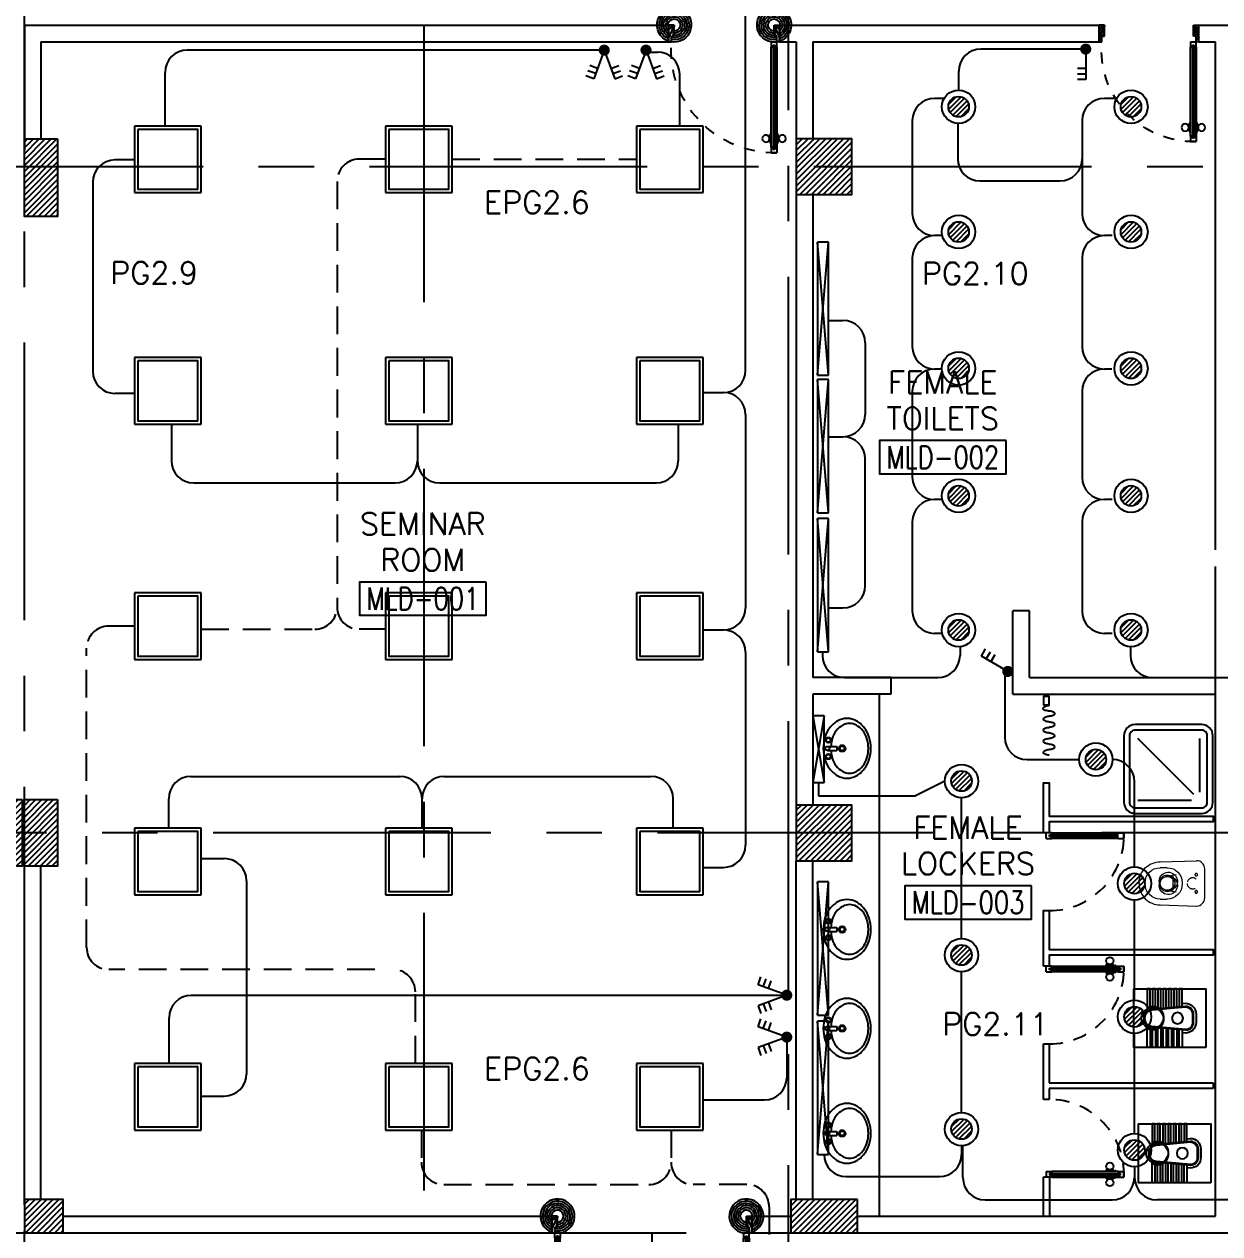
# Model space of a CAD drawing. Extents: x -10 to 91, y -4 to 87.
# Drawn here: x 55.58 to 66.35, y 42.1 to 52.99 of the extents above; entities that cross this region are included whole.
import ezdxf
from ezdxf.enums import TextEntityAlignment as Align

# ---------------------------------------------------------------- set-up
doc = ezdxf.new("R2010")
doc.units = 0
doc.header["$MEASUREMENT"] = 0
for name, pattern in [('CENTERX2', [4, 2.5, -0.5, 0.5, -0.5]), ('HIDDEN', [0.375, 0.25, -0.125]), ('HIDDEN2', [0.1875, 0.125, -0.0625])]:
    doc.linetypes.add(name, pattern=pattern)
doc.layers.get('0').update_dxf_attribs({"linetype": 'CONTINUOUS'})
for name, color, linetype in [('AXES', 11, 'CENTERX2'), ('COL', 11, 'CONTINUOUS'), ('CURT', 11, 'CONTINUOUS'), ('DOOR', 11, 'CONTINUOUS'), ('E-CLINE', 2, 'CONTINUOUS'), ('E-HLINE', 2, 'HIDDEN'), ('E-LITE', 4, 'CONTINUOUS'), ('E-SWITCH', 4, 'CONTINUOUS'), ('E-TRXT', 4, 'CONTINUOUS'), ('EJ', 11, 'CONTINUOUS'), ('FIX', 11, 'CONTINUOUS'), ('HAT', 11, 'CONTINUOUS'), ('PART', 11, 'CONTINUOUS'), ('RM-BOX', 11, 'CONTINUOUS'), ('RM-NAME', 11, 'CONTINUOUS'), ('RM-NO', 11, 'CONTINUOUS'), ('WALL', 11, 'CONTINUOUS')]:
    doc.layers.add(name, color=color, linetype=linetype)
doc.styles.add('ROMANS', font='ROMANS.shx', dxfattribs={"width": 0.6})

# ---------------------------------------------------------------- blocks, each defined once
blk = doc.blocks.new('A$C272A55A0')
at = {"layer": 'DOOR', "color": 0, "linetype": 'ByBlock'}
for p, q in [((0, 900), (0, 1050)), ((50, 1050), (0, 1050)), ((50, 950), (50, 1050)), ((1750, 950), (1750, 1050)), ((1750, 1050), (1800, 1050)), ((1800, 1050), (1800, 900)), ((0, 900), (25, 900)), ((25, 950), (50, 950)), ((25, 900), (25, 950)), ((75, 900), (25, 900)), ((25, 850), (25, 900)), ((75, 900), (75, 850)), ((1725, 900), (1775, 900)), ((1725, 900), (1725, 850)), ((1775, 950), (1750, 950)), ((1775, 900), (1775, 950)), ((1800, 900), (1775, 900)), ((1775, 850), (1775, 900)), ((42, 850), (25, 850)), ((58, 870), (42, 870)), ((42, 870), (42, 850)), ((58, 850), (58, 870)), ((75, 850), (58, 850)), ((1725, 850), (1742, 850)), ((1742, 870), (1758, 870)), ((1742, 850), (1742, 870)), ((1758, 870), (1758, 850)), ((1758, 850), (1775, 850)), ((1718, 160), (1709, 160)), ((1709, 95), (1709, 160)), ((1725, 173), (1718, 173)), ((1718, 173), (1718, 83)), ((1718, 95), (1718, 160)), ((1775, 173), (1782, 173)), ((1782, 173), (1782, 83)), ((1782, 160), (1791, 160)), ((1782, 95), (1782, 160)), ((1791, 95), (1791, 160)), ((25, 50), (42, 50)), ((25, 50), (25, 0)), ((25, 0), (75, 0)), ((75, 0), (25, 0)), ((42, 50), (42, 30)), ((42, 30), (58, 30)), ((58, 50), (75, 50)), ((58, 50), (58, 30)), ((75, 50), (75, 0)), ((1718, 95), (1709, 95)), ((1725, 83), (1718, 83)), ((1742, 50), (1725, 50)), ((1725, 50), (1725, 0)), ((1775, 0), (1725, 0)), ((1725, 0), (1775, 0)), ((1742, 50), (1742, 30)), ((1758, 30), (1742, 30)), ((1775, 50), (1758, 50)), ((1758, 50), (1758, 30)), ((1775, 83), (1782, 83)), ((1775, 50), (1775, 0)), ((1782, 95), (1791, 95))]:
    blk.add_line(p, q, dxfattribs=at)
at = {"layer": 'DOOR', "color": 9, "linetype": 'ByBlock'}
for p, q in [((50, 1050), (0, 1010)), ((50, 1050), (0, 937)), ((50, 1050), (37, 950)), ((1750, 1050), (1800, 1010)), ((1750, 1050), (1800, 937)), ((1750, 1050), (1763, 950))]:
    blk.add_line(p, q, dxfattribs=at)
at = {"layer": 'DOOR', "linetype": 'ByBlock'}
for p, q in [((25, 850), (25, 50)), ((42, 850), (42, 50)), ((58, 850), (58, 50)), ((75, 50), (75, 850)), ((1725, 50), (1725, 850)), ((1742, 850), (1742, 50)), ((1758, 850), (1758, 50)), ((1775, 850), (1775, 50))]:
    blk.add_line(p, q, dxfattribs=at)
at = {"layer": 'DOOR', "color": 0, "linetype": 'ByBlock'}
for centre in [(1676, 128), (1824, 128)]:
    blk.add_circle(centre, 32.4, dxfattribs=at)
at = {"layer": 'DOOR', "color": 9, "linetype": 'ByBlock'}
for centre, radius, start, end in [((50, 1050), 54.4, 203.2074, 270), ((50, 1050), 74.4, 227.7764, 270), ((50, 1050), 34.4, 180, 270), ((50, 1050), 14.4, 180, 270), ((1750, 1050), 14.4, 270, 0), ((1750, 1050), 34.4, 270, 0), ((1750, 1050), 54.4, 270, 336.7926), ((1750, 1050), 74.4, 270, 312.2236), ((50, 1050), 94.4, 238.0182, 270), ((50, 1050), 114, 244.0838, 257.3774), ((50, 1050), 134, 248.1598, 259.28), ((50, 1050), 154, 251.1053, 256.2858), ((1750, 1050), 94.4, 270, 301.9818), ((1750, 1050), 114, 282.6226, 295.9162), ((1750, 1050), 134, 280.72, 291.8402), ((1750, 1050), 154, 283.7142, 288.8947)]:
    blk.add_arc(centre, radius, start, end, dxfattribs=at)
at = {"layer": 'DOOR', "linetype": 'HIDDEN', "ltscale": 0.5}
for centre, start, end in [((50, 851), 268.3174, 3.2965), ((1750, 851), 176.7035, 271.6826)]:
    blk.add_arc(centre, 851, start, end, dxfattribs=at)
at = {"layer": 'WALL', "linetype": 'ByBlock'}
blk.add_line((1800, 900), (1800, 1050), dxfattribs=at)
blk = doc.blocks.new('RM1')
at = {"layer": 'RM-BOX'}
blk.add_lwpolyline([(570, -200), (-570, -200), (-570, -500), (570, -500)], close=True, dxfattribs=at)
at = {"layer": 'RM-NAME', "style": 'ROMANS'}
for tag, p in [('ROOMNAME1', (0, 324)), ('ROOMNAME2', (0, 0))]:
    blk.add_attdef(tag, text='', height=200, dxfattribs=at).set_placement(p, align=Align.MIDDLE)
at = {"layer": 'RM-NO', "style": 'ROMANS', "width": 0.8}
blk.add_attdef('ROOMNO', text='', height=200, dxfattribs=at).set_placement((0, -350), align=Align.MIDDLE)
blk = doc.blocks.new('A$C24ED45A6')
at = {"layer": 'DOOR', "color": 0, "linetype": 'ByBlock'}
for p, q in [((925, 1100), (925, 1150)), ((925, 1150), (975, 1150)), ((975, 1150), (925, 1150)), ((942, 1100), (925, 1100)), ((942, 1100), (942, 1120)), ((958, 1120), (942, 1120)), ((958, 1100), (958, 1120)), ((975, 1100), (958, 1100)), ((975, 1100), (975, 1150)), ((909, 1055), (909, 990)), ((918, 1055), (909, 1055)), ((918, 990), (909, 990)), ((918, 978), (918, 1068)), ((925, 1068), (918, 1068)), ((918, 1055), (918, 990)), ((975, 1068), (982, 1068)), ((982, 978), (982, 1068)), ((982, 1055), (982, 990)), ((982, 1055), (991, 1055)), ((982, 990), (991, 990)), ((991, 1055), (991, 990)), ((925, 978), (918, 978)), ((975, 978), (982, 978)), ((0, 0), (0, 150)), ((0, 150), (25, 150)), ((25, 150), (25, 100)), ((925, 150), (925, 200)), ((925, 200), (942, 200)), ((925, 150), (975, 150)), ((942, 200), (942, 180)), ((942, 180), (958, 180)), ((958, 180), (958, 200)), ((958, 200), (975, 200)), ((975, 200), (975, 150)), ((1000, 150), (975, 150)), ((975, 150), (975, 100)), ((1000, 150), (1000, 0)), ((50, 0), (0, 0)), ((25, 100), (50, 100)), ((50, 100), (50, 0)), ((975, 100), (950, 100)), ((950, 100), (950, 0)), ((950, 0), (1000, 0))]:
    blk.add_line(p, q, dxfattribs=at)
at = {"layer": 'DOOR', "linetype": 'ByBlock'}
for p, q in [((925, 1100), (925, 200)), ((942, 200), (942, 1100)), ((958, 200), (958, 1100)), ((975, 200), (975, 1100))]:
    blk.add_line(p, q, dxfattribs=at)
at = {"layer": 'DOOR', "color": 9, "linetype": 'ByBlock'}
for p, q in [((50, 0), (0, 114)), ((950, 0), (1000, 114)), ((50, 0), (0, 40)), ((50, 0), (37, 100)), ((950, 0), (963, 100)), ((950, 0), (1000, 40))]:
    blk.add_line(p, q, dxfattribs=at)
at = {"layer": 'DOOR', "color": 0, "linetype": 'ByBlock'}
for centre in [(876, 1023), (1024, 1023)]:
    blk.add_circle(centre, 32.4, dxfattribs=at)
at = {"layer": 'DOOR', "linetype": 'HIDDEN', "ltscale": 0.5}
blk.add_arc((950, 222), 928, 88.456, 184.4816, dxfattribs=at)
at = {"layer": 'DOOR', "color": 9, "linetype": 'ByBlock'}
for centre, radius, start, end in [((50, 0), 154, 103.7142, 108.8947), ((50, 0), 134, 100.72, 111.8402), ((50, 0), 114, 102.6226, 115.9162), ((950, 0), 134, 68.1598, 79.28), ((950, 0), 114, 64.0838, 77.3774), ((950, 0), 154, 71.1053, 76.2858), ((50, 0), 94.4, 90, 121.9818), ((50, 0), 74.4, 90, 132.2236), ((50, 0), 54.4, 90, 156.7926), ((50, 0), 34.4, 90, 180), ((50, 0), 14.4, 90, 180), ((950, 0), 94.4, 58.0182, 90), ((950, 0), 74.4, 47.7764, 90), ((950, 0), 54.4, 23.2074, 90), ((950, 0), 34.4, 0, 90), ((950, 0), 14.4, 0, 90)]:
    blk.add_arc(centre, radius, start, end, dxfattribs=at)
at = {"layer": 'WALL'}
blk.add_line((1000, 0), (1000, 150), dxfattribs=at)
blk = doc.blocks.new('DOOR90')
at = {"layer": 'DOOR', "color": 7, "linetype": 'ByBlock'}
for p, q in [((-150, 0), (0, 0)), ((-150, 0), (-150, -25)), ((0, -50), (-114, 0)), ((0, -50), (-40, 0)), ((0, -50), (0, 0)), ((-1000, -25), (-1050, -25)), ((-1050, -75), (-1050, -25)), ((-1050, -25), (-1050, -75)), ((-1000, -75), (-1050, -75)), ((-1000, -42), (-1020, -42)), ((-1020, -42), (-1020, -58)), ((-1000, -58), (-1020, -58)), ((-1000, -25), (-1000, -42)), ((-1000, -58), (-1000, -75)), ((-878, -18), (-968, -18)), ((-968, -25), (-968, -18)), ((-968, -75), (-968, -82)), ((-878, -82), (-968, -82)), ((-955, -9), (-890, -9)), ((-955, -18), (-955, -9)), ((-955, -18), (-890, -18)), ((-955, -82), (-890, -82)), ((-955, -82), (-955, -91)), ((-955, -91), (-890, -91)), ((-890, -18), (-890, -9)), ((-890, -82), (-890, -91)), ((-878, -25), (-878, -18)), ((-878, -75), (-878, -82)), ((-200, -25), (-150, -25)), ((-200, -42), (-200, -25)), ((-180, -42), (-200, -42)), ((-200, -58), (-180, -58)), ((-200, -75), (-200, -58)), ((-150, -75), (-200, -75)), ((-180, -58), (-180, -42)), ((-150, -25), (-100, -25)), ((-150, -75), (-150, -25)), ((-100, -25), (-100, -50)), ((0, -50), (-100, -37)), ((-100, -50), (0, -50)), ((0, -850), (-114, -900)), ((-100, -875), (-100, -850)), ((0, -850), (-100, -863)), ((-100, -850), (0, -850)), ((0, -850), (-40, -900)), ((0, -850), (0, -900)), ((-150, -875), (-100, -875)), ((-150, -900), (-150, -875)), ((-150, -900), (0, -900)), ((0, -900), (-150, -900))]:
    blk.add_line(p, q, dxfattribs=at)
at = {"layer": 'DOOR', "linetype": 'ByBlock'}
for p, q in [((-200, -25), (-1000, -25)), ((-200, -42), (-1000, -42)), ((-200, -58), (-1000, -58)), ((-1000, -75), (-200, -75))]:
    blk.add_line(p, q, dxfattribs=at)
at = {"layer": 'DOOR', "color": 7, "linetype": 'ByBlock'}
for centre in [(-923, 24), (-923, -124)]:
    blk.add_circle(centre, 32.4, dxfattribs=at)
for centre, radius, start, end in [((0, -50), 154, 161.1053, 166.2858), ((0, -50), 94.4, 148.0182, 180), ((0, -50), 134, 158.1598, 169.28), ((0, -50), 114, 154.0838, 167.3774), ((0, -50), 74.4, 137.7764, 180), ((0, -50), 54.4, 113.2074, 180), ((0, -50), 34.4, 90, 180), ((0, -50), 14.4, 90, 180), ((0, -850), 94.4, 180, 211.9818), ((0, -850), 74.4, 180, 222.2236), ((0, -850), 54.4, 180, 246.7926), ((0, -850), 34.4, 180, 270), ((0, -850), 14.4, 180, 270), ((0, -850), 154, 193.7142, 198.8947), ((0, -850), 134, 190.72, 201.8402)]:
    blk.add_arc(centre, radius, start, end, dxfattribs=at)
at = {"layer": 'DOOR', "linetype": 'HIDDEN', "ltscale": 0.5}
blk.add_arc((-222, -50), 828, 178.2701, 275.003, dxfattribs=at)
blk = doc.blocks.new('*X72')
at = {"color": 0}
for p, q in [((73379, 41931), (73850, 42401)), ((73379, 41984), (73797, 42401)), ((73379, 42037), (73744, 42401)), ((73379, 42090), (73690, 42401)), ((73379, 42143), (73637, 42401)), ((73379, 42196), (73584, 42401)), ((73379, 42249), (73531, 42401)), ((73379, 42302), (73478, 42401)), ((73379, 42355), (73425, 42401)), ((73403, 41901), (73879, 42378)), ((73456, 41901), (73879, 42325)), ((73509, 41901), (73879, 42272)), ((73562, 41901), (73879, 42219)), ((73615, 41901), (73879, 42165)), ((73668, 41901), (73879, 42112)), ((73721, 41901), (73879, 42059)), ((73774, 41901), (73879, 42006)), ((73827, 41901), (73879, 41953))]:
    blk.add_line(p, q, dxfattribs=at)
blk = doc.blocks.new('*X70')
at = {"color": 0}
for p, q in [((73379, 47923), (73857, 48401)), ((73379, 47976), (73804, 48401)), ((73379, 48029), (73751, 48401)), ((73379, 48082), (73698, 48401)), ((73379, 48136), (73645, 48401)), ((73379, 48189), (73592, 48401)), ((73379, 48242), (73539, 48401)), ((73379, 48295), (73486, 48401)), ((73379, 48348), (73433, 48401)), ((73410, 47901), (73879, 48370)), ((73463, 47901), (73879, 48317)), ((73516, 47901), (73879, 48264)), ((73569, 47901), (73879, 48211)), ((73622, 47901), (73879, 48158)), ((73675, 47901), (73879, 48105)), ((73728, 47901), (73879, 48052)), ((73781, 47901), (73879, 47999)), ((73834, 47901), (73879, 47946))]:
    blk.add_line(p, q, dxfattribs=at)
blk = doc.blocks.new('WC')
at = {"layer": 'FIX', "lineweight": 20}
for p, q in [((475, 141), (538, 141)), ((339, 5), (339, -5)), ((395, 76), (490, 60)), ((534, 24), (540, 0)), ((540, 0), (534, -24)), ((674, 5), (674, -5)), ((490, -60), (395, -76)), ((213, -204), (210, -204)), ((538, -141), (475, -141))]:
    blk.add_line(p, q, dxfattribs=at)
at = {"layer": 'FIX', "linetype": 'Continuous', "lineweight": 20}
blk.add_line((420, -47), (420, 45), dxfattribs=at)
at = {"layer": 'FIX', "lineweight": 20}
for points in [[(210, -204, -0.414214), (137, -131), (137, 0), (137, 131, -0.414214), (210, 204)], [(727, -5), (727, 5, 0.414214), (538, 194), (210, 204)], [(727, 5), (727, -5, -0.414214), (538, -194), (210, -204)]]:
    blk.add_lwpolyline(points, format="xyb", dxfattribs=at)
at = {"layer": 'FIX', "linetype": 'HIDDEN2', "lineweight": 20, "ltscale": 0.3}
blk.add_circle((245, 0), 49.8, dxfattribs=at)
at = {"layer": 'FIX', "linetype": 'HIDDEN', "lineweight": 20, "ltscale": 0.05}
for centre in [(213, 78), (213, -77)]:
    blk.add_circle(centre, 11.6, dxfattribs=at)
at = {"layer": 'FIX', "lineweight": 20}
for centre, radius, start, end in [((475, 5), 136, 90, 180), ((538, 5), 136, 360, 90), ((464, -18), 82, 51.0758, 71.504), ((473, -7), 68.2, 27.1532, 51.0758), ((475, -5), 136, 180, 270), ((464, 18), 82, 288.496, 308.9242), ((473, 7), 68.2, 308.9242, 332.8468), ((538, -5), 136, 270, 0)]:
    blk.add_arc(centre, radius, start, end, dxfattribs=at)
at = {"layer": 'FIX', "linetype": 'Continuous', "lineweight": 20}
for centre, start, end in [((443, 46), 88.3879, 182.3338), ((442, -46), 177.6662, 271.6121)]:
    blk.add_arc(centre, 22.3, start, end, dxfattribs=at)
blk = doc.blocks.new('AWC')
at = {"layer": 'FIX'}
for p, q in [((-726, 265), (-726, 66)), ((-700, 265), (-726, 265)), ((-700, 79), (-700, 265)), ((-678, 265), (-678, 82)), ((-652, 265), (-678, 265)), ((-652, 84), (-652, 265)), ((-630, 265), (-630, 86)), ((-604, 265), (-630, 265)), ((-604, 89), (-604, 265)), ((-582, 265), (-582, 91)), ((-556, 265), (-582, 265)), ((-556, 93), (-556, 265)), ((-534, 265), (-534, 95)), ((-508, 265), (-534, 265)), ((-508, 98), (-508, 265)), ((-486, 265), (-486, 100)), ((-460, 265), (-486, 265)), ((-460, 102), (-460, 265)), ((-438, 265), (-438, 104)), ((-412, 265), (-438, 265)), ((-412, 106), (-412, 265)), ((-384, 134), (-412, 131)), ((-825, 0), (-825, 0)), ((-780, 7), (-780, -7)), ((-755, 7), (-755, -7)), ((-748, 7), (-748, -7)), ((-382, 109), (-687, 81)), ((-312, -39), (-312, 39)), ((-287, -39), (-287, 39)), ((-726, -265), (-726, -66)), ((-700, -79), (-700, -265)), ((-687, -81), (-382, -109)), ((-678, -265), (-678, -82)), ((-652, -84), (-652, -265)), ((-630, -265), (-630, -86)), ((-604, -89), (-604, -265)), ((-582, -265), (-582, -91)), ((-556, -93), (-556, -265)), ((-534, -265), (-534, -95)), ((-508, -98), (-508, -265)), ((-486, -265), (-486, -100)), ((-460, -102), (-460, -265)), ((-438, -265), (-438, -104)), ((-412, -106), (-412, -265)), ((-412, -131), (-384, -134)), ((-700, -265), (-726, -265)), ((-652, -265), (-678, -265)), ((-604, -265), (-630, -265)), ((-556, -265), (-582, -265)), ((-508, -265), (-534, -265)), ((-460, -265), (-486, -265)), ((-412, -265), (-438, -265))]:
    blk.add_line(p, q, dxfattribs=at)
at = {"layer": 'FIX', "color": 32}
for p, q in [((-381, 102), (-686, 74)), ((-319, -39), (-319, 39)), ((-686, -74), (-381, -102))]:
    blk.add_line(p, q, dxfattribs=at)
at = {"layer": 'FIX'}
blk.add_lwpolyline([(-198, 265), (-848, 265), (-848, -265), (-198, -265)], close=True, dxfattribs=at)
at = {"layer": 'FIX', "color": 32}
blk.add_circle((-454, 0), 50, dxfattribs=at)
at = {"layer": 'FIX'}
for centre, radius, start, end in [((-382, 39), 95, 0, 90.1311), ((-680, 7), 100, 117.0426, 180), ((-680, 7), 75, 95.2114, 180), ((-382, 39), 70, 0, 90.1311), ((-680, -7), 100, 180, 242.9574), ((-680, -7), 75, 180, 264.7886), ((-382, -39), 95, 270, 0), ((-382, -39), 70, 270, 0)]:
    blk.add_arc(centre, radius, start, end, dxfattribs=at)
at = {"layer": 'FIX', "color": 32}
for centre, radius, start, end in [((-680, 7), 68, 95.2114, 180), ((-382, 39), 63, 0, 90.1311), ((-680, -7), 68, 180, 264.7886), ((-382, -39), 63, 270, 0)]:
    blk.add_arc(centre, radius, start, end, dxfattribs=at)
blk = doc.blocks.new('CURT2')
at = {"layer": 'CURT'}
blk.add_lwpolyline([(0, 0, -0.116434), (-19, -31, -0.116434), (-50, -50, -0.56066), (-101, -7, 0.45929), (-150, 50, 0.414214), (-200, 0, -0.414214), (-250, -50, -0.414214), (-300, 0, 0.414214), (-350, 50, 0.414214), (-400, 0, -0.414214), (-450, -50, -0.414214), (-500, 0, 0.414214), (-550, 50, 0.414214), (-600, 0, -0.414214), (-650, -50, -0.414214), (-700, 0, 0.414214), (-750, 50, 0.414214), (-800, 0, -0.414214), (-850, -50, -0.414214), (-900, 0, 0.414214)], format="xyb", dxfattribs=at)
blk = doc.blocks.new('C5')
at = {"layer": 'HAT'}
h = blk.add_hatch(dxfattribs=at)
h.set_pattern_fill('ANSI31', color=256, scale=300, style=0)
h.set_pattern_definition([(45, (-38851, -358245.23), (26.5165043, -26.5165043), [])])
h.paths.add_polyline_path([(-320, 300), (-20, 300), (-20, 0), (-320, 0)])
h.paths.add_polyline_path([(-320, 600), (-20, 600), (-20, 300), (-320, 300)])
h = blk.add_hatch(dxfattribs=at)
h.set_pattern_fill('ANSI31', color=256, scale=300, style=0)
h.set_pattern_definition([(45, (-38531, -358245.23), (26.5165043, -26.5165043), [])])
h.paths.add_polyline_path([(0, 300), (300, 300), (300, 0), (0, 0)])
h.paths.add_polyline_path([(0, 600), (300, 600), (300, 300), (0, 300)])
at = {"layer": 'COL'}
for points in [[(-20, 600), (-20, 0), (-320, 0), (-320, 600)], [(300, 600), (300, 0), (0, 0), (0, 600)]]:
    blk.add_lwpolyline(points, close=True, dxfattribs=at)
blk = doc.blocks.new('OV')
for p, q in [((-0.02, -0.041), (-0.02, -0.135)), ((0.02, -0.041), (0.02, -0.135))]:
    blk.add_line(p, q)
blk.add_lwpolyline([(-0.3, -0.239, 0.126028), (-0.276, -0.332, 0.105961), (-0.207, -0.412, 0.086149), (-0.113, -0.46, 0.075973), (0, -0.478, 0.075973), (0.113, -0.46, 0.086149), (0.207, -0.412, 0.105961), (0.276, -0.332, 0.126028), (0.3, -0.239, 0.126028), (0.276, -0.145, 0.105961), (0.207, -0.065, 0.086149), (0.113, -0.017, 0.075973), (0, 0, 0.075973), (-0.113, -0.017, 0.086149), (-0.207, -0.065, 0.105961), (-0.276, -0.145, 0.126028)], format="xyb", close=True)
for points in [[(-0.25, -0.264, 0.126028), (-0.232, -0.333, 0.105961), (-0.177, -0.398, 0.086149), (-0.099, -0.438, 0.075973), (0, -0.453, 0.075973), (0.099, -0.438, 0.086149), (0.177, -0.398, 0.105961), (0.232, -0.333, 0.126028), (0.25, -0.264, 0.126028), (0.232, -0.195, 0.105961), (0.177, -0.13, 0.086149), (0.099, -0.09, 0.060606), (0.02, -0.076, 0.075973)], [(-0.02, -0.076, 0.060606), (-0.099, -0.09, 0.086149), (-0.177, -0.13, 0.105961), (-0.232, -0.195, 0.126028), (-0.25, -0.264, 0.126028)]]:
    blk.add_lwpolyline(points, format="xyb")
for centre, radius in [((-0.083, -0.05), 0.027), ((-0.083, -0.05), 0.022), ((0, -0.041), 0.0202), ((0.083, -0.05), 0.027), ((0.083, -0.05), 0.022), ((0, -0.19), 0.0332), ((0, -0.19), 0.0232)]:
    blk.add_circle(centre, radius)
blk.add_arc((0, -0.099), 0.0409, 240.429, 299.571)
blk = doc.blocks.new('3G1W')
for p, q in [((0, 0), (0.55, 0)), ((0.35, 0), (0.35, -0.15)), ((0.45, 0), (0.45, -0.15)), ((0.55, 0), (0.55, -0.15))]:
    blk.add_line(p, q)
at = {"const_width": 0.1}
blk.add_lwpolyline([(-0.05, 0, 1), (0.05, 0, 1)], format="xyb", close=True, dxfattribs=at)
blk = doc.blocks.new('*X182')
at = {"color": 0}
for p, q in [((21548.527, 18540.142), (21548.801, 18540.415)), ((21548.529, 18539.966), (21548.977, 18540.414)), ((21548.584, 18539.845), (21549.098, 18540.359)), ((21548.672, 18539.756), (21549.187, 18540.271)), ((21548.793, 18539.7), (21549.243, 18540.15)), ((21548.966, 18539.696), (21549.246, 18539.977))]:
    blk.add_line(p, q, dxfattribs=at)
blk = doc.blocks.new('SPOT')
at = {"layer": 'E-LITE'}
for radius in [0.6, 0.369]:
    blk.add_circle((0, 0), radius, dxfattribs=at)
at = {"layer": 'E-LITE', "color": 8}
blk.add_blockref('*X182', (-21548.886, -18540.056), dxfattribs=at)
blk = doc.blocks.new('MR14')
at = {"layer": 'E-LITE'}
for p, q in [((-600, 100), (-600, 0)), ((-600, 0), (600, 0)), ((600, 0), (600, 100))]:
    blk.add_line(p, q, dxfattribs=at)
at = {"layer": 'E-LITE', "color": 8}
for p, q in [((600, 100), (-600, 0)), ((600, 0), (-600, 100))]:
    blk.add_line(p, q, dxfattribs=at)
at = {"layer": 'E-LITE', "color": 3}
blk.add_line((600, 100), (-600, 100), dxfattribs=at)
blk = doc.blocks.new('3G2W')
for p, q in [((0.329, 0.12), (0.278, 0.261)), ((0.423, 0.154), (0.372, 0.295)), ((0.517, 0.188), (0.466, 0.329)), ((0, 0), (0.517, 0.188)), ((0, 0), (0.517, -0.188)), ((0.329, -0.12), (0.278, -0.261)), ((0.423, -0.154), (0.372, -0.295)), ((0.517, -0.188), (0.466, -0.329))]:
    blk.add_line(p, q)
at = {"const_width": 0.1}
blk.add_lwpolyline([(-0.05, 0, 1), (0.05, 0, 1)], format="xyb", close=True, dxfattribs=at)
blk = doc.blocks.new('L42')
at = {"layer": 'E-LITE'}
for p, q in [((0.3, 0.3), (-0.3, 0.3)), ((-0.3, 0.3), (-0.3, -0.3)), ((0.3, -0.3), (0.3, 0.3)), ((-0.3, -0.3), (0.3, -0.3))]:
    blk.add_line(p, q, dxfattribs=at)
at = {"layer": 'E-LITE', "color": 8}
blk.add_lwpolyline([(-0.27, 0.27), (-0.27, -0.27), (0.27, -0.27), (0.27, 0.27)], close=True, dxfattribs=at)
blk = doc.blocks.new('MR20')
at = {"layer": 'E-LITE'}
for p, q in [((-300, 100), (-300, 0)), ((-300, 100), (-300, 0)), ((-300, 0), (300, 0)), ((-300, 0), (300, 0)), ((-300, 0), (300, 0)), ((-300, 0), (-300, 0)), ((300, 0), (300, 100)), ((300, 0), (300, 100)), ((300, 0), (300, 0))]:
    blk.add_line(p, q, dxfattribs=at)
at = {"layer": 'E-LITE', "color": 3}
blk.add_line((300, 100), (-300, 100), dxfattribs=at)
at = {"layer": 'E-LITE', "color": 8}
for p, q in [((300, 0), (-300, 100)), ((300, 100), (-300, 0))]:
    blk.add_line(p, q, dxfattribs=at)

msp = doc.modelspace()

# ---------------------------------------------------------------- hatches: boundary and pattern name
at = {"layer": 'HAT'}
h = msp.add_hatch(dxfattribs=at)
h.set_pattern_fill('ANSI31', color=256, scale=0.3, style=0)
h.set_pattern_definition([(45, (-337.801315, 3.57442), (-0.0265165043, 0.0265165043), [])])
h.paths.add_polyline_path([(55.8839, 51.9554), (55.5839, 51.9554), (55.5839, 51.7054), (55.8839, 51.7054)])
h.paths.add_polyline_path([(55.8839, 51.7054), (55.5839, 51.7054), (55.5839, 51.2554), (55.8839, 51.2554)])
h = msp.add_hatch(dxfattribs=at)
h.set_pattern_fill('ANSI31', color=256, scale=0.3, style=0)
h.set_pattern_definition([(45, (-327.811315, 3.57442), (-0.0265165043, 0.0265165043), [])])
h.paths.add_polyline_path([(55.5839, 42.1054), (55.9339, 42.1054), (55.9339, 42.4054), (55.5839, 42.4054)])
h = msp.add_hatch(dxfattribs=at)
h.set_pattern_fill('ANSI31', color=256, scale=0.3, style=0)
h.set_pattern_definition([(45, (-295.761315, 3.57442), (-0.0265165043, 0.0265165043), [])])
h.paths.add_polyline_path([(62.7839, 42.1054), (62.7839, 42.4054), (62.4839, 42.4054), (62.4839, 42.1054)])
h.paths.add_polyline_path([(63.0839, 42.1054), (63.0839, 42.4054), (62.7839, 42.4054), (62.7839, 42.1054)])

# ---------------------------------------------------------------- linework, layer by layer
at = {"layer": 'AXES'}
for p, q in [((62.4633, -3.7869), (62.4633, 86.0477)), ((55.5839, 7.6211), (55.5839, 85.7486)), ((59.1839, 14.4854), (59.1839, 73.3054)), ((2.6925, 51.7054), (71.7839, 51.7054)), ((71.7839, 45.7054), (2.6925, 45.7054)), ((3.0425, 42.1054), (71.7839, 42.1054))]:
    msp.add_line(p, q, dxfattribs=at)
at = {"layer": 'COL'}
for points in [[(55.8839, 51.9554), (55.8839, 51.2554), (55.5839, 51.2554), (55.5839, 51.9554)], [(62.5339, 51.9554), (62.5339, 51.4554), (63.0339, 51.4554), (63.0339, 51.9554)], [(62.5339, 45.9554), (62.5339, 45.4554), (63.0339, 45.4554), (63.0339, 45.9554)], [(55.5839, 42.4054), (55.5839, 42.1054), (55.9339, 42.1054), (55.9339, 42.4054)], [(63.0839, 42.4054), (62.4839, 42.4054), (62.4839, 42.1054), (63.0839, 42.1054)]]:
    msp.add_lwpolyline(points, close=True, dxfattribs=at)
at = {"layer": 'DOOR', "linetype": 'ByBlock'}
for p, q in [((64.8339, 45.7054), (64.7839, 45.7054)), ((64.7839, 45.6554), (64.7839, 45.7054)), ((64.7839, 45.6554), (64.8339, 45.6554)), ((64.8139, 45.6884), (64.8339, 45.6884)), ((64.8139, 45.6724), (64.8139, 45.6884)), ((64.8339, 45.6724), (64.8139, 45.6724)), ((64.8339, 45.7054), (65.4339, 45.7054)), ((64.8339, 45.6884), (64.8339, 45.7054)), ((64.8339, 45.6884), (65.4339, 45.6884)), ((64.8339, 45.6724), (65.4339, 45.6724)), ((64.8339, 45.6554), (64.8339, 45.6724)), ((65.4339, 45.6554), (64.8339, 45.6554)), ((65.4339, 45.7054), (65.4839, 45.7054)), ((65.4339, 45.6554), (65.4839, 45.6554)), ((65.4839, 45.7054), (65.4839, 45.6554)), ((65.4839, 45.6554), (65.4839, 45.7054)), ((64.8339, 44.5054), (64.7839, 44.5054)), ((64.7839, 44.4554), (64.7839, 44.5054)), ((64.7839, 44.4554), (64.8339, 44.4554)), ((64.8139, 44.4884), (64.8339, 44.4884)), ((64.8139, 44.4724), (64.8139, 44.4884)), ((64.8339, 44.4724), (64.8139, 44.4724)), ((64.8339, 44.5054), (65.4339, 44.5054)), ((64.8339, 44.4884), (64.8339, 44.5054)), ((64.8339, 44.4884), (65.4339, 44.4884)), ((64.8339, 44.4724), (65.4339, 44.4724)), ((64.8339, 44.4554), (64.8339, 44.4724)), ((65.4339, 44.4554), (64.8339, 44.4554)), ((65.3242, 44.5126), (65.3242, 44.5216)), ((65.389, 44.5216), (65.3242, 44.5216)), ((65.389, 44.5126), (65.3242, 44.5126)), ((65.3242, 44.4482), (65.3242, 44.4392)), ((65.389, 44.4482), (65.3242, 44.4482)), ((65.389, 44.5126), (65.389, 44.5216)), ((65.389, 44.4482), (65.389, 44.4392)), ((65.4016, 44.5054), (65.4016, 44.5126)), ((65.4116, 44.5126), (65.4016, 44.5126)), ((65.4016, 44.4554), (65.4016, 44.4482)), ((65.4116, 44.4482), (65.4016, 44.4482)), ((65.4116, 44.5054), (65.4116, 44.5126)), ((65.4116, 44.4554), (65.4116, 44.4482)), ((65.4339, 44.5054), (65.4339, 44.4884)), ((65.4339, 44.5054), (65.4839, 44.5054)), ((65.4339, 44.4884), (65.4539, 44.4884)), ((65.4339, 44.4724), (65.4339, 44.4554)), ((65.4339, 44.4724), (65.4539, 44.4724)), ((65.4339, 44.4554), (65.4839, 44.4554)), ((65.4539, 44.4884), (65.4539, 44.4724)), ((65.4839, 44.5054), (65.4839, 44.4554)), ((65.4839, 44.4554), (65.4839, 44.5054)), ((65.389, 44.4392), (65.3242, 44.4392)), ((64.7839, 42.6554), (64.8339, 42.6554)), ((64.7839, 42.6554), (64.7839, 42.6054)), ((64.8339, 42.6054), (64.7839, 42.6054)), ((64.8339, 42.6384), (64.8139, 42.6384)), ((64.8139, 42.6384), (64.8139, 42.6224)), ((64.8139, 42.6224), (64.8339, 42.6224)), ((65.4339, 42.6554), (64.8339, 42.6554)), ((64.8339, 42.6554), (64.8339, 42.6384)), ((64.8339, 42.6384), (65.4339, 42.6384)), ((64.8339, 42.6224), (65.4339, 42.6224)), ((64.8339, 42.6224), (64.8339, 42.6054)), ((64.8339, 42.6054), (65.4339, 42.6054)), ((65.3242, 42.6626), (65.3242, 42.6716)), ((65.389, 42.6716), (65.3242, 42.6716)), ((65.389, 42.6626), (65.3242, 42.6626)), ((65.3242, 42.5982), (65.3242, 42.5892)), ((65.389, 42.5982), (65.3242, 42.5982)), ((65.389, 42.6626), (65.389, 42.6716)), ((65.389, 42.5982), (65.389, 42.5892)), ((65.4016, 42.6554), (65.4016, 42.6626)), ((65.4116, 42.6626), (65.4016, 42.6626)), ((65.4016, 42.6054), (65.4016, 42.5982)), ((65.4116, 42.5982), (65.4016, 42.5982)), ((65.4116, 42.6554), (65.4116, 42.6626)), ((65.4116, 42.6054), (65.4116, 42.5982)), ((65.4339, 42.6384), (65.4339, 42.6554)), ((65.4339, 42.6554), (65.4839, 42.6554)), ((65.4339, 42.6384), (65.4539, 42.6384)), ((65.4339, 42.6054), (65.4339, 42.6224)), ((65.4339, 42.6224), (65.4539, 42.6224)), ((65.4339, 42.6054), (65.4839, 42.6054)), ((65.4539, 42.6224), (65.4539, 42.6384)), ((65.4839, 42.6054), (65.4839, 42.6554)), ((65.4839, 42.6554), (65.4839, 42.6054)), ((65.389, 42.5892), (65.3242, 42.5892))]:
    msp.add_line(p, q, dxfattribs=at)
for centre in [(65.3566, 44.5539), (65.3566, 44.4069), (65.3566, 42.7039), (65.3566, 42.5569)]:
    msp.add_circle(centre, 0.0324, dxfattribs=at)
at = {"layer": 'DOOR', "linetype": 'HIDDEN', "ltscale": 0.5}
for centre, start, end in [((64.8094, 45.6804), 269.96077, 2.12255), ((64.8094, 44.4804), 269.96077, 2.12255), ((64.8094, 42.6304), 357.87745, 90.03923)]:
    msp.add_arc(centre, 0.675, start, end, dxfattribs=at)
at = {"layer": 'E-CLINE', "color": 4}
for p, q in [((62.0777, 49.8711), (62.0777, 53.2083)), ((63.8655, 52.32), (63.7781, 52.32)), ((65.3945, 52.32), (65.3072, 52.32)), ((63.5781, 52.12), (63.5781, 51.2841)), ((63.9874, 52.0951), (63.9874, 51.7759)), ((65.1072, 52.12), (65.1072, 51.2841)), ((56.5754, 51.765), (56.3992, 51.765)), ((56.1992, 51.565), (56.1992, 49.8631)), ((64.1874, 51.5759), (64.9072, 51.5759)), ((63.849, 51.0841), (63.7781, 51.0841)), ((65.3781, 51.0841), (65.3072, 51.0841)), ((63.5781, 50.8841), (63.5781, 50.0825)), ((65.1072, 50.8841), (65.1072, 50.0825)), ((62.8249, 50.3198), (62.9534, 50.3198)), ((63.1534, 50.1198), (63.1534, 49.4731)), ((63.8454, 49.8825), (63.7781, 49.8825)), ((65.3745, 49.8825), (65.3072, 49.8825)), ((61.6945, 49.6711), (61.8777, 49.6711)), ((63.5781, 49.6825), (63.5781, 48.9078)), ((65.1072, 49.6825), (65.1072, 48.9078)), ((56.5754, 49.6631), (56.3992, 49.6631)), ((62.0777, 49.4711), (62.0777, 47.7328)), ((56.9087, 49.3866), (56.9087, 49.0565)), ((59.1226, 49.3866), (59.1226, 49.0565)), ((61.4712, 49.3866), (61.4712, 49.0565)), ((62.8249, 49.2731), (62.9534, 49.2731)), ((63.1534, 47.9314), (63.1534, 49.0731)), ((57.1087, 48.8565), (58.9226, 48.8565)), ((59.3226, 48.8565), (61.2712, 48.8565)), ((63.849, 48.7078), (63.7781, 48.7078)), ((65.3781, 48.7078), (65.3072, 48.7078)), ((63.5781, 48.5078), (63.5781, 47.7024)), ((65.1072, 48.5078), (65.1072, 47.7024)), ((62.8249, 47.7314), (62.9534, 47.7314)), ((61.6945, 47.5328), (61.8777, 47.5328)), ((63.8484, 47.5024), (63.7781, 47.5024)), ((65.3774, 47.5024), (65.3072, 47.5024)), ((64.0076, 47.383), (64.0076, 47.3043)), ((65.542, 47.3826), (65.542, 47.3043)), ((62.0777, 47.3328), (62.0777, 45.5945)), ((62.7688, 47.3362), (62.7688, 47.3043)), ((62.9688, 47.1043), (63.8076, 47.1043)), ((64.4113, 47.1364), (64.4113, 46.5663)), ((65.742, 47.1043), (66.9254, 47.1043)), ((64.6113, 46.3663), (65.0811, 46.3663)), ((57.0841, 46.2138), (58.9645, 46.2138)), ((59.3645, 46.2138), (61.2249, 46.2138)), ((62.7339, 46.1599), (62.7339, 46.0404)), ((63.8714, 46.1724), (63.6073, 46.0404)), ((65.5784, 45.3997), (65.5784, 46.1663)), ((56.8841, 45.7485), (56.8841, 46.0138)), ((59.1645, 45.7485), (59.1645, 46.0138)), ((61.4249, 45.7485), (61.4249, 46.0138)), ((62.7339, 46.0404), (63.6073, 46.0404)), ((64.0214, 44.7556), (64.0214, 46.0224)), ((57.1754, 45.4744), (57.3842, 45.4744)), ((61.6945, 45.3945), (61.8777, 45.3945)), ((57.5842, 45.2744), (57.5842, 43.5361)), ((65.5784, 44.1997), (65.5784, 45.0997)), ((64.0214, 43.1888), (64.0214, 44.4556)), ((65.5784, 42.9997), (65.5784, 43.8997)), ((57.1754, 43.3361), (57.3842, 43.3361)), ((64.0219, 42.8888), (64.0219, 42.8101)), ((64.0337, 42.601), (64.0337, 42.8893)), ((65.5775, 42.6997), (65.5775, 42.601)), ((65.5793, 42.6997), (65.5793, 42.601)), ((62.9831, 42.6101), (63.8219, 42.6101)), ((64.2337, 42.401), (65.3775, 42.401)), ((66.9914, 42.401), (65.7793, 42.401))]:
    msp.add_line(p, q, dxfattribs=at)
for centre, start, end in [((63.7781, 52.12), 90, 180), ((65.3072, 52.12), 90, 180), ((56.3992, 51.565), 90, 180), ((64.1874, 51.7759), 180, 270), ((64.9072, 51.7759), 270, 0), ((63.7781, 51.2841), 270, 270), ((65.3072, 51.2841), 270, 270), ((63.7781, 51.2841), 180, 270), ((65.3072, 51.2841), 180, 270), ((65.3072, 51.2841), 180, 270), ((63.7781, 50.8841), 90, 180), ((65.3072, 50.8841), 90, 180), ((62.9534, 50.1198), 0, 90), ((63.7781, 50.0825), 180, 270), ((65.3072, 50.0825), 180, 270), ((56.3992, 49.8631), 180, 270), ((61.8777, 49.8711), 270, 0), ((63.7781, 49.6825), 90, 180), ((65.3072, 49.6825), 90, 180), ((61.8777, 49.4711), 0, 90), ((62.9534, 49.4731), 270, 270), ((62.9534, 49.4731), 270, 0), ((62.9534, 49.0731), 0, 90), ((57.1087, 49.0565), 180, 270), ((58.9226, 49.0565), 270, 0), ((59.3226, 49.0565), 180, 270), ((61.2712, 49.0565), 270, 0), ((63.7781, 48.9078), 180, 270), ((65.3072, 48.9078), 180, 270), ((63.7781, 48.5078), 90, 180), ((65.3072, 48.5078), 90, 180), ((62.9534, 47.9314), 270, 0), ((61.8777, 47.7328), 270, 0), ((63.7781, 47.7024), 180, 270), ((65.3072, 47.7024), 180, 270), ((61.8777, 47.3328), 0, 90), ((62.9688, 47.3043), 180, 270), ((63.8076, 47.3043), 270, 0), ((65.742, 47.3043), 180, 270), ((64.6113, 46.5663), 180, 270), ((65.3784, 46.1663), 0, 90), ((57.0841, 46.0138), 90, 180), ((58.9645, 46.0138), 0, 90), ((59.3645, 46.0138), 90, 180), ((61.2249, 46.0138), 0, 90), ((61.8777, 45.5945), 270, 0), ((57.3842, 45.2744), 0, 90), ((57.3842, 43.5361), 270, 0), ((62.9831, 42.8101), 180, 270), ((63.8219, 42.8101), 270, 0), ((64.2337, 42.601), 180, 270), ((65.3775, 42.601), 270, 0), ((65.7793, 42.601), 180, 270)]:
    msp.add_arc(centre, 0.2, start, end, dxfattribs=at)
at = {"layer": 'E-HLINE', "color": 4}
for p, q in [((58.8349, 51.7722), (58.5992, 51.7722)), ((59.4349, 51.771), (61.0945, 51.771)), ((58.3992, 51.5722), (58.3992, 47.7388)), ((56.5754, 47.5676), (56.3441, 47.5676)), ((57.1754, 47.5388), (58.1992, 47.5388)), ((58.8349, 47.5388), (58.5992, 47.5388)), ((56.1441, 44.6748), (56.1441, 47.3676)), ((58.7395, 44.4748), (56.3441, 44.4748)), ((59.104, 43.6295), (59.104, 44.2748)), ((59.1593, 43.0295), (59.1593, 42.7392)), ((61.4065, 43.0295), (61.4065, 42.7392)), ((59.3593, 42.5392), (61.2065, 42.5392)), ((62.089, 42.5392), (61.6065, 42.5392)), ((62.289, 42.3392), (62.289, 39.305))]:
    msp.add_line(p, q, dxfattribs=at)
for centre, start, end in [((58.5992, 51.5722), 90, 180), ((58.1992, 47.7388), 270, 0), ((58.5992, 47.7388), 180, 270), ((56.3441, 47.3676), 90, 180), ((56.3441, 44.6748), 180, 270), ((58.904, 44.2748), 0, 90), ((59.3593, 42.7392), 180, 270), ((61.2065, 42.7392), 270, 0), ((61.6065, 42.7392), 180, 270), ((62.089, 42.3392), 0, 90)]:
    msp.add_arc(centre, 0.2, start, end, dxfattribs=at)
at = {"layer": 'E-SWITCH', "color": 4}
for p, q in [((60.8048, 52.7544), (57.0512, 52.7544)), ((61.1984, 52.7367), (61.2839, 52.7367)), ((65.1394, 52.7637), (64.1959, 52.7637)), ((56.8512, 52.071), (56.8512, 52.5544)), ((61.4839, 52.071), (61.4839, 52.5367)), ((63.9959, 52.3949), (63.9959, 52.5637)), ((62.4654, 44.2412), (57.0871, 44.2412)), ((56.8871, 43.6295), (56.8871, 44.0412)), ((62.4477, 43.8417), (62.4477, 43.5011)), ((61.6945, 43.3011), (62.2477, 43.3011))]:
    msp.add_line(p, q, dxfattribs=at)
for centre, start, end in [((57.0512, 52.5544), 90, 180), ((61.2839, 52.5367), 0, 90), ((64.1959, 52.5637), 90, 180), ((57.0871, 44.0412), 90, 180), ((62.2477, 43.5011), 270, 0)]:
    msp.add_arc(centre, 0.2, start, end, dxfattribs=at)
at = {"layer": 'FIX'}
for p, q in [((63.2839, 42.2554), (63.2839, 46.9559)), ((66.1132, 46.0511), (65.6089, 46.5554)), ((66.1662, 46.0731), (66.1662, 46.5554)), ((66.0912, 45.9981), (65.6089, 45.9981))]:
    msp.add_line(p, q, dxfattribs=at)
for points in [[(66.1839, 46.6804), (65.5839, 46.6804, 0.4142136), (65.4839, 46.5804), (65.4839, 45.9804, 0.4142136), (65.5839, 45.8804), (66.1839, 45.8804, 0.4142136), (66.2839, 45.9804), (66.2839, 46.5804, 0.4142136)], [(66.1839, 46.6304), (65.5839, 46.6304, 0.4142136), (65.5339, 46.5804), (65.5339, 45.9804, 0.4142136), (65.5839, 45.9304), (66.1839, 45.9304, 0.4142136), (66.2339, 45.9804), (66.2339, 46.5804, 0.4142136)]]:
    msp.add_lwpolyline(points, format="xyb", close=True, dxfattribs=at)
at = {"layer": 'PART'}
for p, q in [((64.8089, 46.8559), (64.7589, 46.8559)), ((64.7589, 43.8054), (64.8094, 43.8054)), ((64.7589, 43.3054), (64.7589, 43.8054)), ((64.8094, 43.8054), (64.8094, 43.4554)), ((66.2859, 43.4054), (64.8089, 43.4054)), ((64.8089, 43.4054), (64.8094, 43.3054)), ((64.8094, 43.4554), (66.2859, 43.4554)), ((66.2859, 43.4554), (66.2859, 43.4054)), ((64.8094, 43.3054), (64.7589, 43.3054)), ((64.7589, 42.2554), (64.7589, 42.6054)), ((64.8126, 42.6054), (64.7589, 42.6054)), ((64.8126, 42.6054), (64.8142, 42.2554))]:
    msp.add_line(p, q, dxfattribs=at)
msp.add_lwpolyline([(64.7589, 46.8559), (64.8089, 46.8559), (64.8089, 46.9329), (64.7589, 46.9329), (64.7589, 46.8559)], dxfattribs=at)
for points in [[(64.7589, 45.7054), (64.7589, 46.1559), (64.8089, 46.1559), (64.8089, 45.8554), (66.2859, 45.8554), (66.2859, 45.8054), (64.8089, 45.8054), (64.8089, 45.7054)], [(64.7589, 44.5054), (64.7589, 45.0054), (64.8089, 45.0054), (64.8089, 44.6554), (66.2859, 44.6554), (66.2859, 44.6054), (64.8089, 44.6054), (64.8089, 44.5054)]]:
    msp.add_lwpolyline(points, close=True, dxfattribs=at)
at = {"layer": 'WALL'}
for p, q in [((55.5839, 52.9804), (61.3839, 52.9804)), ((55.5839, 52.9804), (55.5839, 51.8554)), ((61.3839, 52.8304), (61.3839, 52.9804)), ((62.3839, 52.9804), (65.2589, 52.9804)), ((62.3839, 52.8304), (62.3839, 52.9804)), ((65.2589, 52.8304), (65.2589, 52.9804)), ((66.1589, 52.9804), (66.6089, 52.9804)), ((66.1589, 52.8304), (66.1589, 52.9804)), ((55.7339, 52.8304), (61.3839, 52.8304)), ((55.7339, 52.8304), (55.7339, 51.9554)), ((62.3839, 52.8304), (62.5339, 52.8304)), ((62.5339, 52.8304), (62.5339, 51.9554)), ((62.6839, 52.8304), (62.6839, 51.9554)), ((62.6839, 52.8304), (65.2589, 52.8304)), ((66.1589, 52.8304), (66.3089, 52.8304)), ((66.3089, 48.2559), (66.3089, 52.8304)), ((62.5339, 51.4554), (62.5339, 45.9554)), ((62.6839, 51.4554), (62.6839, 47.1059)), ((66.3089, 42.2554), (66.3089, 48.1059)), ((64.6339, 47.7059), (64.4839, 47.7059)), ((64.4839, 46.9559), (64.4839, 47.7059)), ((64.6339, 47.1059), (64.6339, 47.7059)), ((63.3839, 47.1059), (62.6839, 47.1059)), ((63.3839, 47.1059), (63.3839, 46.9559)), ((64.6339, 47.1059), (66.3089, 47.1059)), ((62.6839, 46.9559), (62.6839, 45.9554)), ((63.3839, 46.9559), (62.6839, 46.9559)), ((64.4839, 46.9559), (66.3089, 46.9559)), ((62.5339, 42.4054), (62.5339, 45.4554)), ((62.6839, 42.4054), (62.6839, 45.4554)), ((55.5839, 42.3554), (55.5839, 45.4054)), ((55.7339, 42.4054), (55.7339, 45.4054)), ((55.9339, 42.2554), (60.3339, 42.2554)), ((60.3339, 42.2554), (60.3339, 42.1054)), ((62.1339, 42.2554), (62.4839, 42.2554)), ((62.1339, 42.2554), (62.1339, 42.1054)), ((63.0839, 42.2554), (66.3089, 42.2554)), ((55.9339, 42.1054), (60.3339, 42.1054)), ((62.1339, 42.1054), (62.5339, 42.1054)), ((63.0339, 42.1054), (69.7339, 42.1054))]:
    msp.add_line(p, q, dxfattribs=at)

# ---------------------------------------------------------------- block references
at = {"layer": 'DOOR', "color": 0, "yscale": 0.0009999999892897904, "zscale": 0.001}
for name, p, xscale, rotation in [('A$C24ED45A6', (61.3839, 52.9804), -0.001000000047497451, 180), ('DOOR90', (66.1589, 52.9804), -0.0009999999892897904, 270)]:
    msp.add_blockref(name, p, dxfattribs=dict(at, xscale=xscale, rotation=rotation))
at = {"layer": 'DOOR', "color": 0, "xscale": 0.001000000047497451, "yscale": 0.0009999999892897904, "zscale": 0.001}
msp.add_blockref('A$C272A55A0', (60.3339, 41.2051), dxfattribs=at)
at = {"layer": 'E-LITE', "color": 4, "xscale": 0.25, "yscale": 0.25, "zscale": 0.25}
for p in [(63.9953, 52.2449), (65.547, 52.2449), (63.9953, 51.1172), (65.547, 51.1172), (63.9953, 49.8887), (65.547, 49.8887), (63.9953, 48.7408), (65.547, 48.7408), (63.9953, 47.5325), (65.547, 47.5325), (65.2311, 46.3663), (64.0214, 46.1724), (65.5784, 45.2497), (64.0214, 44.6056), (65.5784, 44.0497), (64.0214, 43.0388), (65.5784, 42.8497)]:
    msp.add_blockref('SPOT', p, dxfattribs=at)
at = {"layer": 'E-LITE', "color": 4}
for p in [(56.8754, 51.771), (59.1349, 51.771), (61.3945, 51.771), (56.8754, 49.6866), (59.1349, 49.6866), (61.3945, 49.6866), (56.8754, 47.5676), (59.1349, 47.5676), (61.3945, 47.5676), (56.8754, 45.4485), (59.1349, 45.4485), (61.3945, 45.4485), (56.8754, 43.3295), (59.1349, 43.3295), (61.3945, 43.3295)]:
    msp.add_blockref('L42', p, dxfattribs=at)
at = {"layer": 'E-LITE', "color": 4, "xscale": 0.0009999999892897904, "yscale": 0.0009999999892897904, "zscale": 0.001}
for name, p, rotation in [('MR14', (62.7249, 50.4262), 270), ('MR14', (62.7249, 49.1877), 270), ('MR14', (62.7249, 47.9362), 270), ('MR20', (62.7839, 46.4599), 90), ('MR14', (62.7249, 44.6637), 270), ('MR14', (62.7249, 43.4099), 270)]:
    msp.add_blockref(name, p, dxfattribs=dict(at, rotation=rotation))
at = {"layer": 'E-SWITCH', "color": 4, "xscale": 0.5, "yscale": 0.5, "zscale": 0.5}
for name, p, rotation in [('3G2W', (60.8048, 52.7544), 270), ('3G2W', (61.1807, 52.7544), 270), ('3G1W', (65.1394, 52.7637), 270), ('3G1W', (64.4378, 47.1595), 149.8484274839495), ('3G2W', (62.4477, 44.2438), 180), ('3G2W', (62.4477, 43.8667), 180)]:
    msp.add_blockref(name, p, dxfattribs=dict(at, rotation=rotation))
at = {"layer": 'EJ', "color": 2, "linetype": 'ByBlock', "xscale": 0.001000000047497451, "yscale": 0.0009999999892897904, "zscale": 0.001}
msp.add_blockref('C5', (55.5839, 45.4054), dxfattribs=at)
at = {"layer": 'FIX', "xscale": 0.8960000000000001, "yscale": 0.8960000000000001, "zscale": 0.8960000000000001, "rotation": 90}
for p in [(62.7767, 46.4669), (62.7767, 44.8362), (62.7767, 43.9455), (62.7767, 43)]:
    msp.add_blockref('OV', p, dxfattribs=at)
at = {"layer": 'HAT', "xscale": 0.001000000047497451, "yscale": 0.0009999999892897904, "zscale": 0.001}
for name in ['*X70', '*X72']:
    msp.add_blockref(name, (-10.8453, 3.5544), dxfattribs=at)
for p, values in [((63.8527, 49.438), {'ROOMNO': 'MLD-002', 'ROOMNAME2': 'TOILETS', 'ROOMNAME1': 'FEMALE'}), ((59.1715, 48.1648), {'ROOMNO': 'MLD-001', 'ROOMNAME2': 'ROOM', 'ROOMNAME1': 'SEMINAR'}), ((64.0797, 45.4295), {'ROOMNO': 'MLD-003', 'ROOMNAME2': 'LOCKERS', 'ROOMNAME1': 'FEMALE'})]:
    msp.add_blockref('RM1', p, dxfattribs=at).add_auto_attribs(values)
at = {"layer": 'WALL', "yscale": 0.0009999999892897904}
for name, p, xscale, zscale, rotation in [('CURT2', (64.8089, 46.8559), -0.0004999999946448952, 0.0005, 270), ('AWC', (66.4199, 44.0369), -0.001000000047497451, 0.001, 180), ('AWC', (66.4626, 42.8209), -0.001000000047497451, 0.001, 180)]:
    msp.add_blockref(name, p, dxfattribs=dict(at, xscale=xscale, zscale=zscale, rotation=rotation))
at = {"layer": 'WALL', "xscale": -0.001000000047497451, "yscale": 0.0009999999892897904, "zscale": 0.001}
msp.add_blockref('WC', (66.3474, 45.2511), dxfattribs=at)

# ---------------------------------------------------------------- texts
at = {"layer": 'E-TRXT', "color": 4, "style": 'ROMANS'}
for s, p in [('EPG2.6', (59.7232, 51.283)), ('PG2.9', (56.3585, 50.6485)), ('PG2.10', (63.6658, 50.6434)), ('PG2.11', (63.8473, 43.885)), ('EPG2.6', (59.7232, 43.4826))]:
    msp.add_text(s, height=0.2, dxfattribs=at).set_placement(p)

doc.saveas('drawing.dxf')
